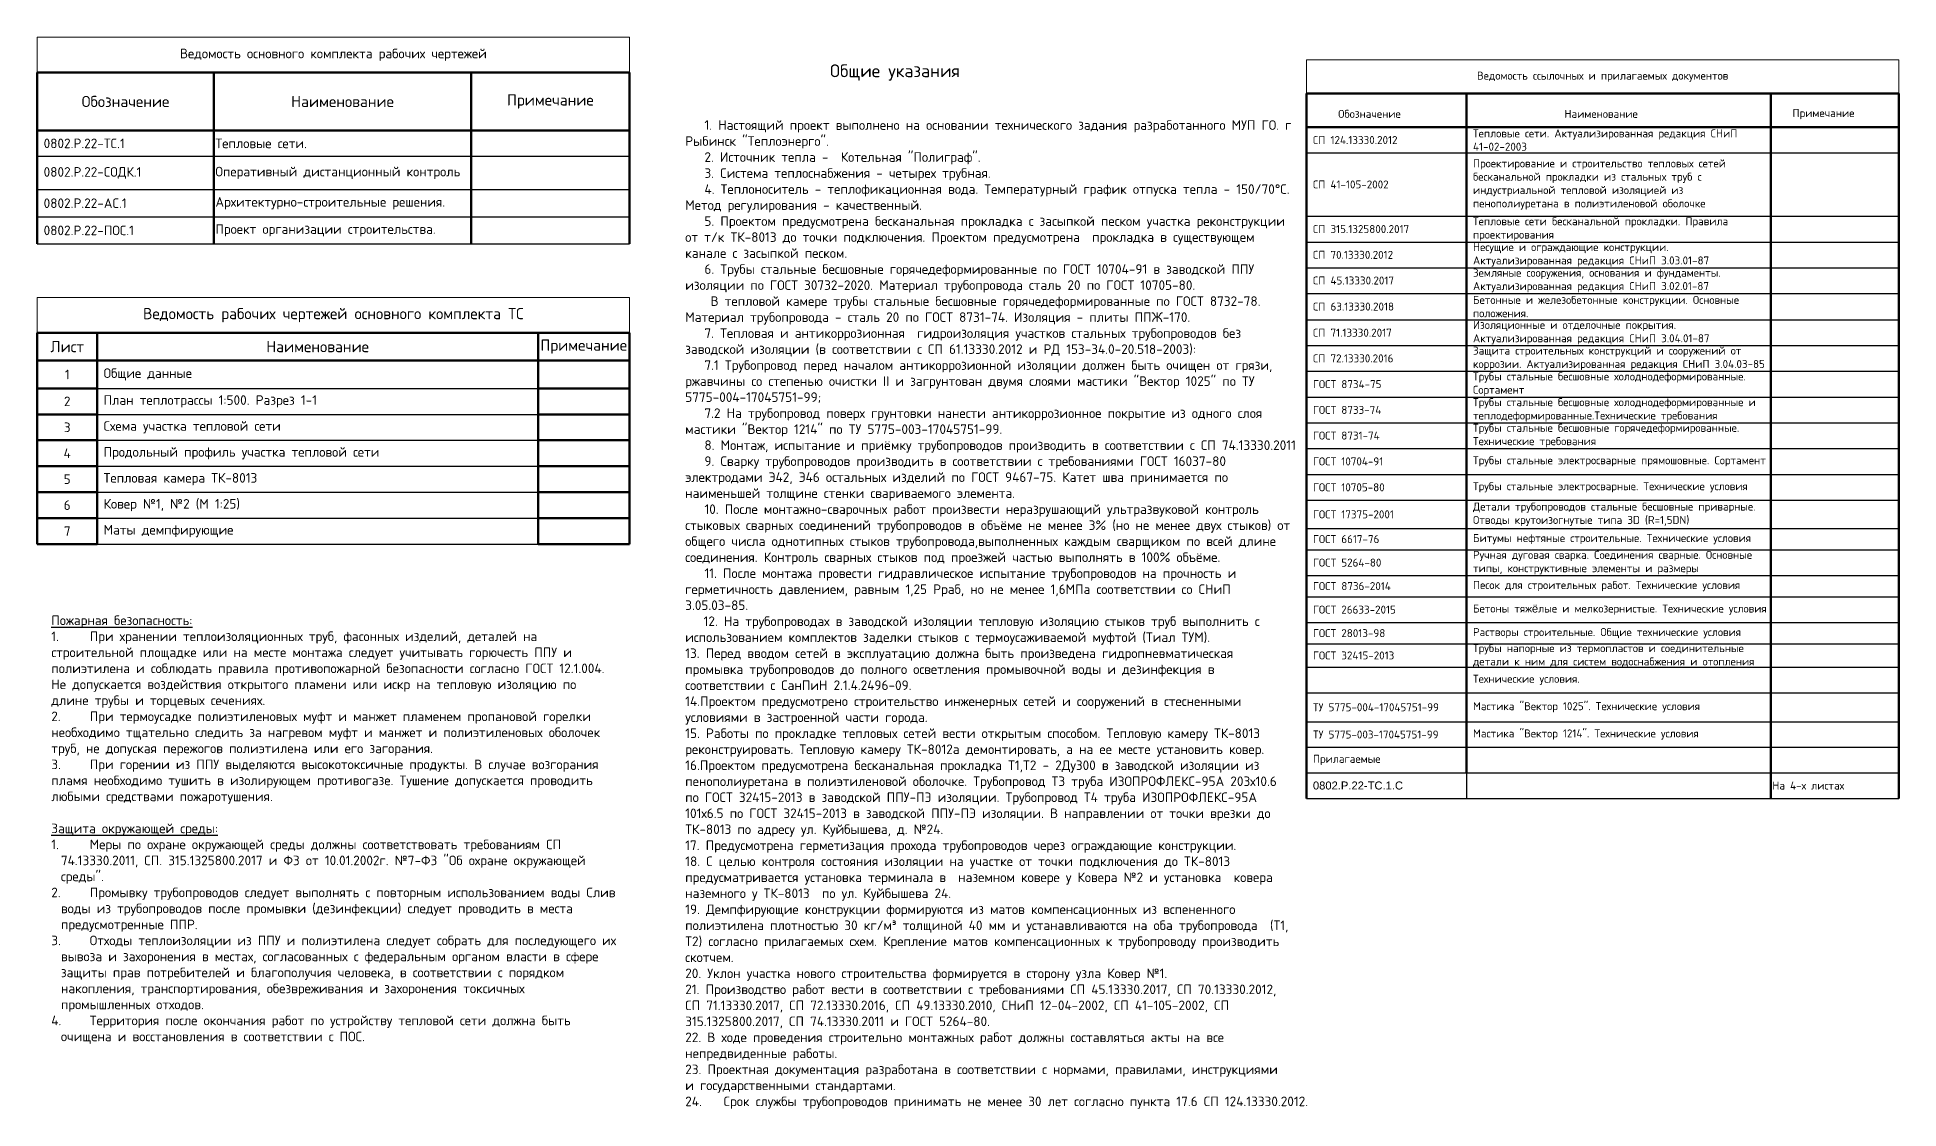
# Model space of a CAD drawing. Header units: millimetres. Extents: x 1114 to 8235, y 637 to 5441.
# Drawn here: x 1114 to 1695, y 637 to 972 of the extents above; entities that cross this region are included whole.
import ezdxf

# ---------------------------------------------------------------- set-up
doc = ezdxf.new("R2010")
doc.units = ezdxf.units.MM
for name, color, linetype, lineweight in [('Заголовки', 250, 'Continuous', 35), ('Размер 3.5', 250, 'Continuous', 35), ('Размерный', 4, 'Continuous', 30), ('Таблица', 3, 'Continuous', 30)]:
    doc.layers.add(name, color=color, linetype=linetype, lineweight=lineweight)
doc.layers.add('рамка', color=7, linetype='Continuous')
doc.styles.add('-ISOCPEUR-', font='isocpeur.ttf')
doc.styles.add('GOST', font='gost.shx', dxfattribs={"oblique": 15})

# ---------------------------------------------------------------- blocks, each defined once
blk = doc.blocks.new('*T176')
at = {"layer": 'Defpoints', "color": 8, "linetype": 'ByBlock', "lineweight": 0, "transparency": 16777216}
for p, q in [((0, 0), (185, 0)), ((0, 0), (0, -11)), ((185, 0), (185, -11))]:
    blk.add_line(p, q, dxfattribs=at)
at = {"layer": 'Таблица', "color": 0, "lineweight": 50, "transparency": 16777216}
for p, q in [((0, -11), (185, -11)), ((0, -11), (0, -64.6)), ((55.16, -11), (55.16, -64.6)), ((135.58, -11), (135.58, -64.6)), ((185, -11), (185, -64.6)), ((0, -29.17), (185, -29.17))]:
    blk.add_line(p, q, dxfattribs=at)
at = {"layer": 'Таблица', "color": 0, "lineweight": 30, "transparency": 16777216}
for p, q in [((0, -37.17), (185, -37.17)), ((0, -47.62), (185, -47.62)), ((0, -56.11), (185, -56.11)), ((0, -64.6), (185, -64.6))]:
    blk.add_line(p, q, dxfattribs=at)
at = {"layer": 'Таблица', "color": 0, "transparency": 16777216, "char_height": 3, "style": '-ISOCPEUR-'}
for s, insert, width, attachment_point in [('Ведомость основного комплекта рабочих чертежей', (92.5, -5.5), 182, 5), ('{\\C7;0802.Р.22-ТС.1}', (2, -33.17), 51.157, 4), ('Тепловые сети. ', (55.66, -33.17), 79.427, 4), ('{\\C7;0802.Р.22-СОДК.1}', (2, -42.4), 51.157, 4), ('Оперативный дистанционный контроль', (55.66, -42.4), 79.427, 4), ('{\\C7;0802.Р.22-АС.1}', (2, -51.87), 51.157, 4), ('Архитектурно-строительные решения.', (55.66, -51.87), 79.427, 4), ('{\\C7;0802.Р.22-ПОС.1}', (2, -60.36), 51.157, 4), ('{\\C18;Проект организации строительства.}', (55.66, -60.36), 79.427, 4)]:
    blk.add_mtext(s, dxfattribs=dict(at, insert=insert, width=width, attachment_point=attachment_point))
at = {"layer": 'Таблица', "color": 7, "transparency": 16777216, "char_height": 3.5, "attachment_point": 5, "style": '-ISOCPEUR-'}
for s, insert, width in [('Обозначение ', (27.58, -20.08), 52.157), ('Наименование ', (95.37, -20.08), 77.427), ('Примечание', (160.29, -20.08), 46.4161)]:
    blk.add_mtext(s, dxfattribs=dict(at, insert=insert, width=width))
blk = doc.blocks.new('*T177')
at = {"layer": 'Defpoints', "color": 8, "linetype": 'ByBlock', "lineweight": 0, "transparency": 16777216}
for p, q in [((0, 0), (185, 0)), ((0, 0), (0, -11)), ((185, 0), (185, -11))]:
    blk.add_line(p, q, dxfattribs=at)
at = {"layer": 'Таблица', "color": 0, "lineweight": 50, "transparency": 16777216}
for p, q in [((0, -11), (185, -11)), ((0, -11), (0, -77.03)), ((18.73, -11), (18.73, -77.03)), ((156.43, -11), (156.43, -77.03)), ((185, -11), (185, -77.03)), ((0, -19.69), (185, -19.69)), ((0, -28.39), (18.73, -28.39)), ((156.43, -28.39), (185, -28.39)), ((0, -36.5), (18.73, -36.5)), ((156.43, -36.5), (185, -36.5)), ((0, -44.6), (18.73, -44.6)), ((156.43, -44.6), (185, -44.6)), ((0, -52.71), (18.73, -52.71)), ((156.43, -52.71), (185, -52.71)), ((0, -60.82), (18.73, -60.82)), ((156.43, -60.82), (185, -60.82)), ((0, -68.93), (18.73, -68.93)), ((156.43, -68.93), (185, -68.93)), ((0, -77.03), (18.73, -77.03)), ((156.43, -77.03), (185, -77.03))]:
    blk.add_line(p, q, dxfattribs=at)
at = {"layer": 'Таблица', "color": 0, "lineweight": 30, "transparency": 16777216}
for p, q in [((18.73, -28.39), (156.43, -28.39)), ((18.73, -36.5), (156.43, -36.5)), ((18.73, -44.6), (156.43, -44.6)), ((18.73, -52.71), (156.43, -52.71)), ((18.73, -60.82), (156.43, -60.82)), ((18.73, -68.93), (156.43, -68.93)), ((18.73, -77.03), (156.43, -77.03))]:
    blk.add_line(p, q, dxfattribs=at)
at = {"layer": 'Таблица', "color": 7, "transparency": 16777216, "char_height": 3.5, "attachment_point": 5, "style": '-ISOCPEUR-'}
for s, insert, width in [('Ведомость рабочих чертежей основного комплекта ТС', (92.5, -5.5), 182), ('Наименование', (87.58, -15.34), 134.7079), ('Примечание', (170.72, -15.34), 25.5651)]:
    blk.add_mtext(s, dxfattribs=dict(at, insert=insert, width=width))
at = {"layer": 'Таблица', "color": 0, "transparency": 16777216, "style": '-ISOCPEUR-'}
for s, insert, char_height, width, attachment_point in [('Лист', (9.36, -15.34), 3.5, 15.727, 5), ('1', (9.36, -24.04), 3, 15.727, 5), ('{\\fISOCPEUR|b0|i0|c204|p34;\\Q0;\\C7;Общие данные }', (20.73, -24.04), 3, 133.7079, 4), ('2', (9.36, -32.44), 3, 15.727, 5), ('{\\C7;План теплотрассы 1:500. Разрез 1-1}', (20.73, -32.44), 3, 133.7079, 4), ('3', (9.36, -40.55), 3, 15.727, 5), ('{\\C7;Схема участка тепловой сети}', (20.73, -40.55), 3, 133.7079, 4), ('4', (9.36, -48.66), 3, 15.727, 5), ('{\\C7;Продольный профиль участка тепловой сети}', (20.73, -48.66), 3, 133.7079, 4), ('5', (9.36, -56.76), 3, 15.727, 5), ('{\\C7;Тепловая камера ТК-8013}', (20.73, -56.76), 3, 133.7079, 4), ('6', (9.36, -64.87), 3, 15.727, 5), ('{\\C7;Ковер №1, №2 (М 1:25)}', (20.73, -64.87), 3, 133.7079, 4), ('7', (9.36, -72.98), 3, 15.727, 5), ('{\\C7;Маты демпфирующие}', (20.73, -72.98), 3, 133.7079, 4)]:
    blk.add_mtext(s, dxfattribs=dict(at, insert=insert, char_height=char_height, width=width, attachment_point=attachment_point))
blk = doc.blocks.new('*T178')
at = {"layer": 'Defpoints', "color": 8, "linetype": 'ByBlock', "lineweight": 0, "transparency": 16777216}
for p, q in [((0, 0), (185, 0)), ((0, 0), (0, -10.52)), ((185, 0), (185, -10.52))]:
    blk.add_line(p, q, dxfattribs=at)
at = {"layer": 'рамка', "lineweight": 50, "transparency": 16777216}
for p, q in [((0, -10.52), (185, -10.52)), ((0, -10.52), (0, -222.74)), ((50, -10.52), (50, -222.74)), ((145, -10.52), (145, -230.74)), ((185, -10.52), (185, -230.74)), ((0, -21.04), (185, -21.04))]:
    blk.add_line(p, q, dxfattribs=at)
at = {"layer": 'рамка', "transparency": 16777216}
for p, q in [((0, -29.04), (185, -29.04)), ((0, -48.8), (185, -48.8)), ((0, -56.9), (185, -56.9)), ((0, -64.92), (185, -64.92)), ((0, -72.94), (185, -72.94)), ((0, -81.23), (185, -81.23)), ((0, -89.25), (185, -89.25)), ((0, -97.27), (185, -97.27)), ((0, -105.37), (185, -105.37)), ((0, -113.38), (185, -113.38)), ((0, -121.4), (185, -121.4)), ((0, -129.5), (185, -129.5)), ((0, -137.6), (185, -137.6)), ((0, -146.4), (185, -146.4)), ((0, -153.07), (185, -153.07)), ((0, -161.09), (185, -161.09)), ((0, -167.75), (185, -167.75)), ((0, -175.79), (185, -175.79)), ((0, -182.45), (185, -182.45)), ((0, -189.72), (185, -189.72)), ((0, -197.72), (185, -197.72)), ((0, -206.84), (185, -206.84)), ((0, -214.74), (185, -214.74)), ((0, -222.74), (185, -222.74)), ((50, -230.74), (185, -230.74))]:
    blk.add_line(p, q, dxfattribs=at)
at = {"layer": 'рамка', "color": 0, "lineweight": 50, "transparency": 16777216}
blk.add_line((0, -222.74), (0, -230.74), dxfattribs=at)
at = {"layer": 'рамка', "lineweight": 30, "transparency": 16777216}
blk.add_line((50, -222.74), (50, -230.74), dxfattribs=at)
at = {"layer": 'рамка', "color": 0, "lineweight": 30, "transparency": 16777216}
blk.add_line((0, -230.74), (50, -230.74), dxfattribs=at)
at = {"layer": 'рамка', "color": 0, "transparency": 16777216, "char_height": 2.5}
for s, insert, width, attachment_point, style in [('Ведомость ссылочных и прилагаемых документов', (92.5, -5.26), 165.2308, 5, '-ISOCPEUR-'), ('Обозначение', (9.88, -18.11), 30.2308, 7, '-ISOCPEUR-'), ('Наименование', (80.55, -18.11), 33.9077, 7, '-ISOCPEUR-'), ('Примечание', (151.81, -18.53), 26.3794, 7, '-ISOCPEUR-'), ('Тепловые сети. Актуализированная редакция СНиП 41-02-2003', (52, -25.04), 91, 4, '-ISOCPEUR-'), ('СП 124.13330.2012', (2, -25.04), 46, 4, '-ISOCPEUR-'), ('Проектирование и строительство тепловых сетей бесканальной прокладки из стальных труб с индустриальной тепловой изоляцией из пенополиуретана в полиэтиленовой оболочке', (52, -38.92), 91, 4, '-ISOCPEUR-'), ('СП 41-105-2002', (2, -38.92), 46, 4, '-ISOCPEUR-'), ('СП 315.1325800.2017', (2, -52.85), 46, 4, '-ISOCPEUR-'), ('Тепловые сети бесканальной прокладки. Правила проектирования ', (52, -52.85), 91, 4, '-ISOCPEUR-'), ('Несущие и ограждающие конструкции. Актуализированная редакция СНиП 3.03.01-87', (52, -60.91), 91, 4, '-ISOCPEUR-'), ('СП 70.13330.2012', (2, -60.91), 46, 4, '-ISOCPEUR-'), ('СП 45.13330.2017', (2, -68.93), 46, 4, '-ISOCPEUR-'), ('Земляные сооружения, основания и фундаменты. Актуализированная редакция СНиП 3.02.01-87 ', (52, -68.93), 91, 4, '-ISOCPEUR-'), ('Бетонные и железобетонные конструкции. Основные положения. ', (52, -77.08), 91, 4, '-ISOCPEUR-'), ('СП 63.13330.2018', (2, -77.08), 46, 4, '-ISOCPEUR-'), ('СП 71.13330.2017', (2, -85.24), 46, 4, '-ISOCPEUR-'), ('Изоляционные и отделочные покрытия. Актуализированная редакция СНиП 3.04.01-87 ', (52, -85.24), 91, 4, '-ISOCPEUR-'), ('СП 72.13330.2016', (2, -93.26), 46, 4, '-ISOCPEUR-'), ('Защита строительных конструкций и сооружений от коррозии. Актуализированная редакция СНиП 3.04.03-85 ', (52, -93.26), 91, 4, '-ISOCPEUR-'), ('Трубы стальные бесшовные холоднодеформированные. Сортамент', (52, -101.32), 91, 4, '-ISOCPEUR-'), ('ГОСТ 8734-75', (2, -101.32), 46, 4, '-ISOCPEUR-'), ('ГОСТ 8733-74', (2, -109.37), 46, 4, '-ISOCPEUR-'), ('Трубы стальные бесшовные холоднодеформированные и теплодеформированные.Технические требования', (52, -109.37), 91, 4, '-ISOCPEUR-'), ('ГОСТ 8731-74', (2, -117.39), 46, 4, '-ISOCPEUR-'), ('Трубы стальные бесшовные горячедеформированные. Технические требования', (52, -117.39), 91, 4, '-ISOCPEUR-'), ('ГОСТ 10704-91', (2, -125.45), 46, 4, '-ISOCPEUR-'), ('Трубы стальные электросварные прямошовные. Сортамент', (52, -125.45), 91, 4, '-ISOCPEUR-'), ('ГОСТ 10705-80', (2, -133.55), 46, 4, '-ISOCPEUR-'), ('Трубы стальные электросварные. Технические условия', (52, -133.55), 91, 4, '-ISOCPEUR-'), ('Детали трубопроводов стальные бесшовные приварные. Отводы крутоизогнутые типа 3D (R=1,5DN)', (52, -142), 91, 4, '-ISOCPEUR-'), ('ГОСТ 17375-2001', (2, -142), 46, 4, '-ISOCPEUR-'), ('ГОСТ 6617-76', (2, -149.74), 46, 4, '-ISOCPEUR-'), ('Битумы нефтяные строительные. Технические условия', (52, -149.74), 91, 4, '-ISOCPEUR-'), ('ГОСТ 5264-80', (2, -157.08), 46, 4, '-ISOCPEUR-'), ('Ручная дуговая сварка. Соединения сварные. Основные типы, конструктивные элементы и размеры ', (52, -157.08), 91, 4, '-ISOCPEUR-'), ('Песок для строительных работ. Технические условия', (52, -164.42), 91, 4, '-ISOCPEUR-'), ('ГОСТ 8736-2014', (2, -164.42), 46, 4, '-ISOCPEUR-'), ('ГОСТ 26633-2015', (2, -171.77), 46, 4, '-ISOCPEUR-'), ('Бетоны тяж{\\fArial|b0|i0|c204|p34;ё}лые и мелкозернистые. Технические условия', (52, -171.77), 91, 4, '-ISOCPEUR-'), ('ГОСТ 28013-98', (2, -179.12), 46, 4, '-ISOCPEUR-'), ('Растворы строительные. Общие технические условия', (52, -179.12), 91, 4, '-ISOCPEUR-'), ('ГОСТ 32415-2013', (2, -186.09), 46, 4, '-ISOCPEUR-'), ('Трубы напорные из термопластов и соединительные детали к ним для систем водоснабжения и отопления', (52, -186.09), 91, 4, '-ISOCPEUR-'), ('Технические условия.', (52, -193.72), 91, 4, '-ISOCPEUR-'), ('ТУ 5775-004-17045751-99', (2, -202.28), 46, 4, '-ISOCPEUR-'), ('Мастика "Вектор 1025". Технические условия', (52, -202.28), 91, 4, '-ISOCPEUR-'), ('Мастика "Вектор 1214". Технические условия', (52, -210.79), 91, 4, '-ISOCPEUR-'), ('ТУ 5775-003-17045751-99', (2, -210.79), 46, 4, '-ISOCPEUR-'), ('Прилагаемые', (2, -218.74), 46, 4, '-ISOCPEUR-'), ('{\\fArial|b0|i0|c204|p34;\\Q0;\\C7;0802.Р.22-ТС.1.С}', (2, -226.74), 46, 4, 'GOST'), ('На 4-х листах', (145.5, -226.74), 39, 4, '-ISOCPEUR-')]:
    blk.add_mtext(s, dxfattribs=dict(at, insert=insert, width=width, attachment_point=attachment_point, style=style))

msp = doc.modelspace()

# ---------------------------------------------------------------- block references
for name, p in [('*T176', (1113.928, 971.885)), ('*T178', (1510.432, 964.797)), ('*T177', (1113.928, 890.545))]:
    msp.add_blockref(name, p)

# ---------------------------------------------------------------- texts
at = {"layer": 'Заголовки', "color": 7, "lineweight": 50, "style": '-ISOCPEUR-'}
msp.add_text('Общие указания', height=4, dxfattribs=at).set_placement((1361.567, 959.396))
at = {"layer": 'Размер 3.5', "lineweight": 25, "insert": (1118.324, 791.184), "char_height": 3, "width": 176.17786, "attachment_point": 1, "style": '-ISOCPEUR-'}
msp.add_mtext('\\pi-3,l3;{\\LПожарная безопасность:} \\P\\pi0,l0;1.^IПри хранении теплоизоляционных труб, фасонных изделий, деталей на строительной площадке или на месте монтажа следует учитывать горючесть ППУ и полиэтилена и соблюдать правила противопожарной безопасности согласно ГОСТ 12.1.004. Не допускается воздействия открытого пламени или искр на тепловую изоляцию по длине трубы и торцевых сечениях.\\P2.^IПри термоусадке полиэтиленовых муфт и манжет пламенем пропановой горелки необходимо тщательно следить за нагревом муфт и манжет и полиэтиленовых оболочек труб, не допуская пережогов полиэтилена или его загорания.\\P3.^IПри горении из ППУ выделяются высокотоксичные продукты. В случае возгорания пламя необходимо тушить в изолирующем противогазе. Тушение допускается проводить любыми средствами пожаротушения.\\P\\pi-3,l3;\\P{\\LЗащита окружающей среды:\\P\\pi0,l0;}1.^IМеры по охране окружающей среды должны соответствовать требованиям СП 74.13330.2011, СП. 315.1325800.2017 и ФЗ от 10.01.2002г. №7-ФЗ "Об охране окружающей среды".\\P2.^IПромывку трубопроводов следует выполнять с повторным использованием воды Слив воды из трубопроводов после промывки (дезинфекции) следует проводить в места предусмотренные ППР. \\P3.^IОтходы теплоизоляции из ППУ и полиэтилена следует собрать для последующего их вывоза и захоронения в местах, согласованных с федеральным органом власти в сфере защиты прав потребителей и благополучия человека, в соответствии с порядком накопления, транспортирования, обезвреживания и захоронения токсичных промышленных отходов.  \\P4.^IТерритория после окончания работ по устройству тепловой сети должна быть очищена и восстановления в соответствии с ПОС.  ', dxfattribs=at)
at = {"layer": 'Размерный', "color": 7, "lineweight": 30, "ltscale": 0.5, "insert": (1316.347, 945.937), "char_height": 3, "width": 188.90644, "attachment_point": 1, "style": '-ISOCPEUR-'}
msp.add_mtext('\\pi6;1. Настоящий проект {\\A1;выполнено на основании технического задания разработанного МУП ГО. г Рыбинск "Теплоэнерго".\\P}2. Источник тепла -  Котельная "Полиграф".\\P3. Система теплоснабжения - четырех трубная.\\P4. Теплоноситель - теплофикационная вода. Температурный график отпуска тепла - 150/70°С. Метод регулирования - качественный. \\P5. Проектом предусмотрена бесканальная прокладка с засыпкой песком участка реконструкции от т/к ТК-8013 до точки подключения. Проектом предусмотрена  прокладка в существующем канале с засыпкой песком.\\P6. Трубы стальные бесшовные горячедеформированные по ГОСТ 10704-91 в заводской ППУ изоляции по ГОСТ 30732-2020. Материал трубопровода сталь 20 по ГОСТ 10705-80.\\P В тепловой камере трубы стальные бесшовные горячедеформированные по ГОСТ 8732-78. Материал трубопровода - сталь 20 по ГОСТ 8731-74. Изоляция - плиты ППЖ-170.\\P7. Тепловая и антикоррозионная  гидроизоляция участков стальных трубопроводов без заводской изоляции (в соответствии с СП 61.13330.2012 и РД 153-34.0-20.518-2003):\\P7.1 Трубопровод перед началом антикоррозионной изоляции должен быть очищен от грязи, ржавчины со степенью очистки II и загрунтован двумя слоями мастики "Вектор 1025" по ТУ 5775-004-17045751-99;\\P7.2 На трубопровод поверх грунтовки нанести антикоррозионное покрытие из одного слоя мастики "Вектор 1214" по ТУ 5775-003-17045751-99.\\P8. Монтаж, испытание и приёмку трубопроводов производить в соответствии с СП 74.13330.2011 \\P9. Сварку трубопроводов производить в соответствии с требованиями ГОСТ 16037-80 электродами Э42, Э46 остальных изделий по ГОСТ 9467-75. Катет шва принимается по наименьшей толщине стенки свариваемого элемента.\\P10. После монтажно-сварочных работ произвести неразрушающий ультразвуковой контроль стыковых сварных соединений трубопроводов в объёме не менее 3% (но не менее двух стыков) от общего числа однотипных стыков трубопровода,выполненных каждым сварщиком по всей длине соединения. Контроль сварных стыков под проезжей частью выполнять в 100% объёме.\\P11. После монтажа провести гидравлическое испытание трубопроводов на прочность и герметичность давлением, равным 1,25 Рраб, но не менее 1,6МПа соответствии со СНиП 3.05.03-85.\\P\\pi0;   12. На трубопроводах в заводской изоляции тепловую изоляцию стыков труб выполнить с использованием комплектов заделки стыков с термоусаживаемой муфтой (Тиал ТУМ).{\\C256;\\P\\pi6;}13.{\\C2; }Перед вводом сетей в эксплуатацию должна быть произведена гидропневматическая промывка трубопроводов до полного осветления промывочной воды и дезинфекция в соответствии с СанПиН 2.1.4.2496-09.\\P14.Проектом предусмотрено строительство инженерных сетей и сооружений в стесненными условиями в застроенной части города. \\P15. Работы по прокладке тепловых сетей вести открытым способом. Тепловую камеру ТК-8013 реконструировать. Тепловую камеру ТК-8012а демонтировать, а на ее месте установить ковер.\\P16.Проектом предусмотрена бесканальная прокладка Т1,Т2 - 2Ду300 в заводской изоляции из пенополиуретана в полиэтиленовой оболочке. Трубопровод Т3 труба ИЗОПРОФЛЕКС-95А 203х10.6 по ГОСТ 32415-2013 в заводской ППУ-ПЭ изоляции. Трубопровод Т4 труба ИЗОПРОФЛЕКС-95А 101х6.5 по ГОСТ 32415-2013 в заводской ППУ-ПЭ изоляции. В направлении от точки врезки до ТК-8013 по адресу ул. Куйбышева, д. №24.\\P17. Предусмотрена герметизация прохода трубопроводов через ограждающие конструкции. \\P18. С целью контроля состояния изоляции на участке от точки подключения до ТК-8013    предусматривается установка терминала в  наземном ковере у Ковера №2 и установка  ковера наземного у ТК-8013  по ул. Куйбышева 24.\\P19. Демпфирующие конструкции формируются из матов компенсационных из вспененного полиэтилена плотностью 30 кг/м³ толщиной 40 мм и устанавливаются на оба трубопровода  (Т1, Т2) согласно прилагаемых схем. Крепление матов компенсационных к трубопроводу производить скотчем.\\P20. Уклон участка нового строительства формируется в сторону узла Ковер №1.\\P21. Производство работ вести в соответствии с требованиями СП 45.13330.2017, СП 70.13330.2012, СП 71.13330.2017, СП 72.13330.2016, СП 49.13330.2010, СНиП 12-04-2002, СП 41-105-2002, СП 315.1325800.2017, СП 74.13330.2011 и ГОСТ 5264-80.\\P22. В ходе проведения строительно монтажных работ должны составляться акты на все непредвиденные работы.\\P23. Проектная документация разработана в соответствии с нормами, правилами, инструкциями и государственными стандартами.\\P24.^IСрок службы трубопроводов принимать не менее 30 лет согласно пункта 17.6 СП 124.13330.2012.', dxfattribs=at)

doc.saveas('drawing.dxf')
